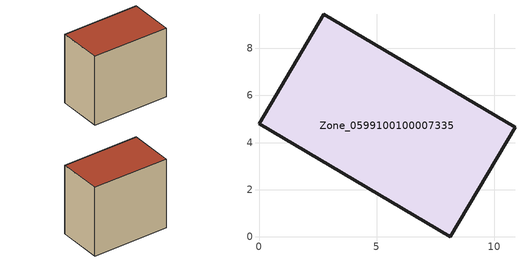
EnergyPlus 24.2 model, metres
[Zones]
Zone_0599100100007335
 floor ground (C_G): 2.74,9.45 10.87,4.65 8.13,0 0,4.79 z1.47
 wall outside (C_F): 8.13,0 10.87,4.65 2.74,9.45 0,4.79 8.13,0 z1.47:10.17
 roof outside (C_R): 10.87,4.65 2.74,9.45 0,4.79 8.13,0 z10.17
[BUILDING]
Pand.0599100100007335: North Axis=0; Terrain=City; Loads Convergence Tolerance Value=0.04; Temperature Convergence Tolerance Value=0.4; Solar Distribution=FullExterior; Maximum Number of Warmup Days=25; Minimum Number of Warmup Days=1
[Site:Location]
Rotterdam.The.Hague.AP_ZH_NLD Design_Conditions: Latitude=51.96; Longitude=4.45; Time Zone=1; Elevation=-4.5
[SITE:GROUNDTEMPERATURE:BUILDINGSURFACE]
18, 18, 18, 18, 18, 18, 18, 18, 18, 18, 18, 18
[MATERIAL] Thermal Absorptance=0.9; Solar Absorptance=0.7; Visible Absorptance=0.7
Name | Roughness | Thickness | Conductivity | Density | Specific Heat
G.TI.2006-2014 | MediumSmooth | 0.15 | 0.06 | 540 | 1210
F.TI.2006-2014 | Rough | 0.3 | 0.12 | 1920 | 840
R.TI.2006-2014 | MediumRough | 0.2 | 0.08 | 1500 | 1000
[CONSTRUCTION]
C_G: G.TI.2006-2014
C_F: F.TI.2006-2014
C_R: R.TI.2006-2014
[ZONE]
Zone_0599100100007335: Type=1; Multiplier=1; Ceiling Height=Autocalculate; Volume=Autocalculate; Floor Area=autocalculate; Part of Total Floor Area=Yes
[ZONEINFILTRATION:DESIGNFLOWRATE]
Infil_Zone_0599100100007335: Zone or ZoneList or Space or SpaceList=Zone_0599100100007335; Schedule=AlwaysOn; Design Flow Rate Calculation Method=Flow/Area; Flow Rate per Floor Area=0.0015; Constant Term Coefficient=1; Temperature Term Coefficient=0; Velocity Term Coefficient=0; Velocity Squared Term Coefficient=0
[HVACTEMPLATE:ZONE:IDEALLOADSAIRSYSTEM]
Zone_0599100100007335: Maximum Heating Supply Air Temperature=50; Minimum Cooling Supply Air Temperature=13; Maximum Heating Supply Air Humidity Ratio=0.0156; Minimum Cooling Supply Air Humidity Ratio=0.0077; Heating Limit=NoLimit; Cooling Limit=NoLimit; Dehumidification Control Type=ConstantSensibleHeatRatio; Cooling Sensible Heat Ratio=0.7; Dehumidification Setpoint=60; Humidification Control Type=None; Humidification Setpoint=30; Outdoor Air Method=None; Outdoor Air Flow Rate per Person=0.00944; Outdoor Air Flow Rate per Zone Floor Area=0; Outdoor Air Flow Rate per Zone=0; Demand Controlled Ventilation Type=None; Outdoor Air Economizer Type=NoEconomizer; Heat Recovery Type=None; Sensible Heat Recovery Effectiveness=0.7; Latent Heat Recovery Effectiveness=0.65
[ZONECONTROL:THERMOSTAT]
ThermostatControl_Zone_0599100100007335: Zone or ZoneList=Zone_0599100100007335; Control Type Schedule=DualSetpointControlType; Control 1=Thermostat_Zone_0599100100007335; Temperature Difference Between Cutout And Setpoint=0
[THERMOSTATSETPOINT:DUALSETPOINT]
Thermostat_Zone_0599100100007335: Heating Setpoint Temperature Schedule=HeatingSetpoint_Zone_0599100100007335; Cooling Setpoint Temperature Schedule=CoolingSetpoint_Zone_0599100100007335
[SCHEDULE:COMPACT]
HeatingSetpoint_Zone_0599100100007335: Through: 12/31, For: AllDays, Until: 24:00, 21
CoolingSetpoint_Zone_0599100100007335: Through: 12/31, For: AllDays, Until: 24:00, 24
DualSetpointControlType: Through: 12/31, For: AllDays, Until: 24:00, 4
AlwaysOn: Through: 12/31, For: AllDays, Until: 24:00, 1
